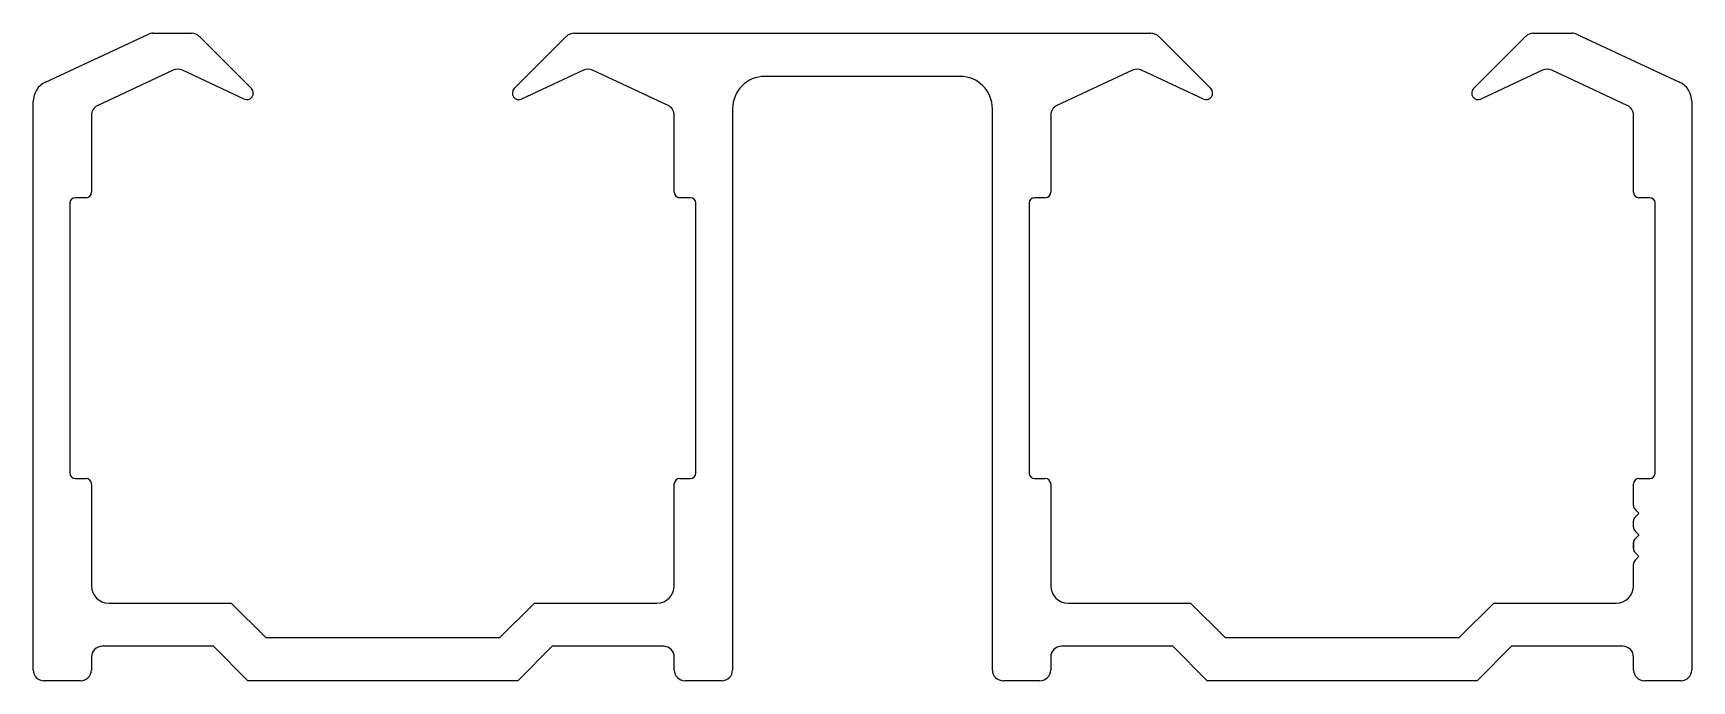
# Model space of a CAD drawing. Header units: inches. Extents: x -39 to 37.9, y 0.2 to 30.2.
import ezdxf

# ---------------------------------------------------------------- set-up
doc = ezdxf.new("R2010")
doc.units = ezdxf.units.IN
doc.header["$MEASUREMENT"] = 0
doc.layers.add('1', color=7, linetype='Continuous')

msp = doc.modelspace()

# ---------------------------------------------------------------- linework, layer by layer
at = {"layer": '1', "color": 7, "linetype": 'Continuous'}
for p, q in [((-38.413, 27.931), (-33.647, 30.153)), ((-33.436, 30.2), (-31.647, 30.2)), ((-31.294, 30.054), (-28.873, 27.633)), ((-16.697, 27.633), (-14.276, 30.054)), ((-13.923, 30.2), (12.793, 30.2)), ((13.146, 30.054), (15.567, 27.633)), ((27.743, 27.633), (30.164, 30.054)), ((30.517, 30.2), (32.306, 30.2)), ((32.518, 30.153), (37.284, 27.931)), ((-32.496, 28.483), (-35.996, 26.851)), ((-29.212, 27.149), (-32.074, 28.483)), ((-13.496, 28.483), (-16.358, 27.149)), ((-9.574, 26.851), (-13.074, 28.483)), ((11.944, 28.483), (8.444, 26.851)), ((15.228, 27.149), (12.366, 28.483)), ((30.944, 28.483), (28.082, 27.149)), ((34.866, 26.851), (31.366, 28.483)), ((3.955, 28.2), (-5.085, 28.2)), ((-38.985, 0.7), (-38.985, 27.034)), ((37.855, 27.034), (37.855, 0.7)), ((-36.285, 26.398), (-36.285, 22.83)), ((-9.285, 22.83), (-9.285, 26.398)), ((-6.585, 26.7), (-6.585, 0.7)), ((5.455, 0.7), (5.455, 26.7)), ((8.155, 26.398), (8.155, 22.83)), ((35.155, 22.83), (35.155, 26.398)), ((-37.285, 22.33), (-37.285, 9.82)), ((-36.535, 22.58), (-37.035, 22.58)), ((-8.535, 22.58), (-9.035, 22.58)), ((-8.285, 9.82), (-8.285, 22.33)), ((7.155, 22.33), (7.155, 9.82)), ((7.905, 22.58), (7.405, 22.58)), ((35.905, 22.58), (35.405, 22.58)), ((36.155, 9.82), (36.155, 22.33)), ((-37.035, 9.57), (-36.535, 9.57)), ((-36.285, 9.32), (-36.285, 4.6)), ((-9.285, 4.6), (-9.285, 9.32)), ((-9.035, 9.57), (-8.535, 9.57)), ((7.405, 9.57), (7.905, 9.57)), ((8.155, 9.32), (8.155, 4.6)), ((35.155, 8.314), (35.155, 9.32)), ((35.405, 9.57), (35.905, 9.57)), ((35.399, 7.966), (35.228, 8.137)), ((35.228, 7.783), (35.399, 7.954)), ((35.155, 7.314), (35.155, 7.607)), ((35.399, 6.966), (35.228, 7.137)), ((35.228, 6.783), (35.399, 6.954)), ((35.155, 6.314), (35.155, 6.607)), ((35.155, 6.607), (35.155, 6.314)), ((35.155, 6.314), (35.155, 6.607)), ((35.155, 6.607), (35.155, 6.314)), ((35.155, 6.314), (35.155, 6.607)), ((35.155, 4.6), (35.155, 5.607)), ((35.155, 5.607), (35.155, 5.607)), ((35.399, 5.966), (35.228, 6.137)), ((35.228, 5.783), (35.399, 5.955)), ((35.155, 4.6), (35.155, 4.6)), ((-35.485, 3.8), (-29.806, 3.8)), ((-29.806, 3.8), (-28.206, 2.2)), ((-17.363, 2.2), (-15.763, 3.8)), ((-15.763, 3.8), (-10.085, 3.8)), ((8.955, 3.8), (14.634, 3.8)), ((14.634, 3.8), (16.234, 2.2)), ((27.077, 2.2), (28.677, 3.8)), ((28.677, 3.8), (34.355, 3.8)), ((-30.635, 1.8), (-35.785, 1.8)), ((-29.035, 0.2), (-30.635, 1.8)), ((-28.206, 2.2), (-17.363, 2.2)), ((-14.935, 1.8), (-16.535, 0.2)), ((-9.785, 1.8), (-14.935, 1.8)), ((13.805, 1.8), (8.655, 1.8)), ((15.405, 0.2), (13.805, 1.8)), ((16.234, 2.2), (27.077, 2.2)), ((29.505, 1.8), (27.905, 0.2)), ((34.655, 1.8), (29.505, 1.8)), ((-36.285, 1.3), (-36.285, 0.7)), ((-9.285, 0.7), (-9.285, 1.3)), ((8.155, 1.3), (8.155, 0.7)), ((35.155, 0.7), (35.155, 1.3)), ((-36.785, 0.2), (-38.485, 0.2)), ((-16.535, 0.2), (-29.035, 0.2)), ((-7.085, 0.2), (-8.785, 0.2)), ((7.655, 0.2), (5.955, 0.2)), ((27.905, 0.2), (15.405, 0.2)), ((37.355, 0.2), (35.655, 0.2))]:
    msp.add_line(p, q, dxfattribs=at)
for centre, radius, start, end in [((-33.436, 29.7), 0.5, 90, 115), ((-31.647, 29.7), 0.5, 45, 90), ((-13.923, 29.7), 0.5, 90, 135), ((12.793, 29.7), 0.5, 45, 90), ((30.517, 29.7), 0.5, 90, 135), ((32.306, 29.7), 0.5, 65, 90), ((-32.285, 28.03), 0.5, 65, 115), ((-13.285, 28.03), 0.5, 65, 115), ((12.155, 28.03), 0.5, 65, 115), ((31.155, 28.03), 0.5, 65, 115), ((-37.995, 27.034), 0.99, 115, 180), ((-5.085, 26.7), 1.5, 90, 180), ((3.955, 26.7), 1.5, 0, 90), ((36.865, 27.034), 0.99, 360, 65), ((-29.085, 27.421), 0.3, 245, 45), ((-16.485, 27.421), 0.3, 135, 295), ((15.355, 27.421), 0.3, 245, 45), ((27.955, 27.421), 0.3, 135, 295), ((-35.785, 26.398), 0.5, 115, 180), ((-9.785, 26.398), 0.5, 0, 65), ((8.655, 26.398), 0.5, 115, 180), ((34.655, 26.398), 0.5, 0, 65), ((-37.035, 22.33), 0.25, 90, 180), ((-36.535, 22.83), 0.25, 270, 0), ((-9.035, 22.83), 0.25, 180, 270), ((-8.535, 22.33), 0.25, 0, 90), ((7.405, 22.33), 0.25, 90, 180), ((7.905, 22.83), 0.25, 270, 0), ((35.405, 22.83), 0.25, 180, 270), ((35.905, 22.33), 0.25, 360, 90), ((-37.035, 9.82), 0.25, 180, 270), ((-36.535, 9.32), 0.25, 0, 90), ((-9.035, 9.32), 0.25, 90, 180), ((-8.535, 9.82), 0.25, 270, 0), ((7.405, 9.82), 0.25, 180, 270), ((7.905, 9.32), 0.25, 0, 90), ((35.405, 9.32), 0.25, 90, 180), ((35.905, 9.82), 0.25, 270, 0), ((35.405, 8.314), 0.25, 180, 225), ((35.405, 7.607), 0.25, 135, 180), ((35.394, 7.96), 0.008, 315, 45), ((35.405, 7.314), 0.25, 180, 225), ((35.394, 6.96), 0.008, 315, 45), ((35.405, 6.607), 0.25, 135, 180), ((35.405, 6.314), 0.25, 180, 225), ((35.405, 5.607), 0.25, 135, 180), ((35.394, 5.96), 0.008, 315, 45), ((-35.485, 4.6), 0.8, 180, 270), ((-10.085, 4.6), 0.8, 270, 0), ((8.955, 4.6), 0.8, 180, 270), ((34.355, 4.6), 0.8, 270, 360), ((-35.785, 1.3), 0.5, 90, 180), ((-9.785, 1.3), 0.5, 0, 90), ((8.655, 1.3), 0.5, 90, 180), ((34.655, 1.3), 0.5, 0, 90), ((-38.485, 0.7), 0.5, 180, 270), ((-36.785, 0.7), 0.5, 270, 0), ((-8.785, 0.7), 0.5, 180, 270), ((-7.085, 0.7), 0.5, 270, 360), ((5.955, 0.7), 0.5, 180, 270), ((7.655, 0.7), 0.5, 270, 0), ((35.655, 0.7), 0.5, 180, 270), ((37.355, 0.7), 0.5, 270, 0)]:
    msp.add_arc(centre, radius, start, end, dxfattribs=at)

doc.saveas('drawing.dxf')
